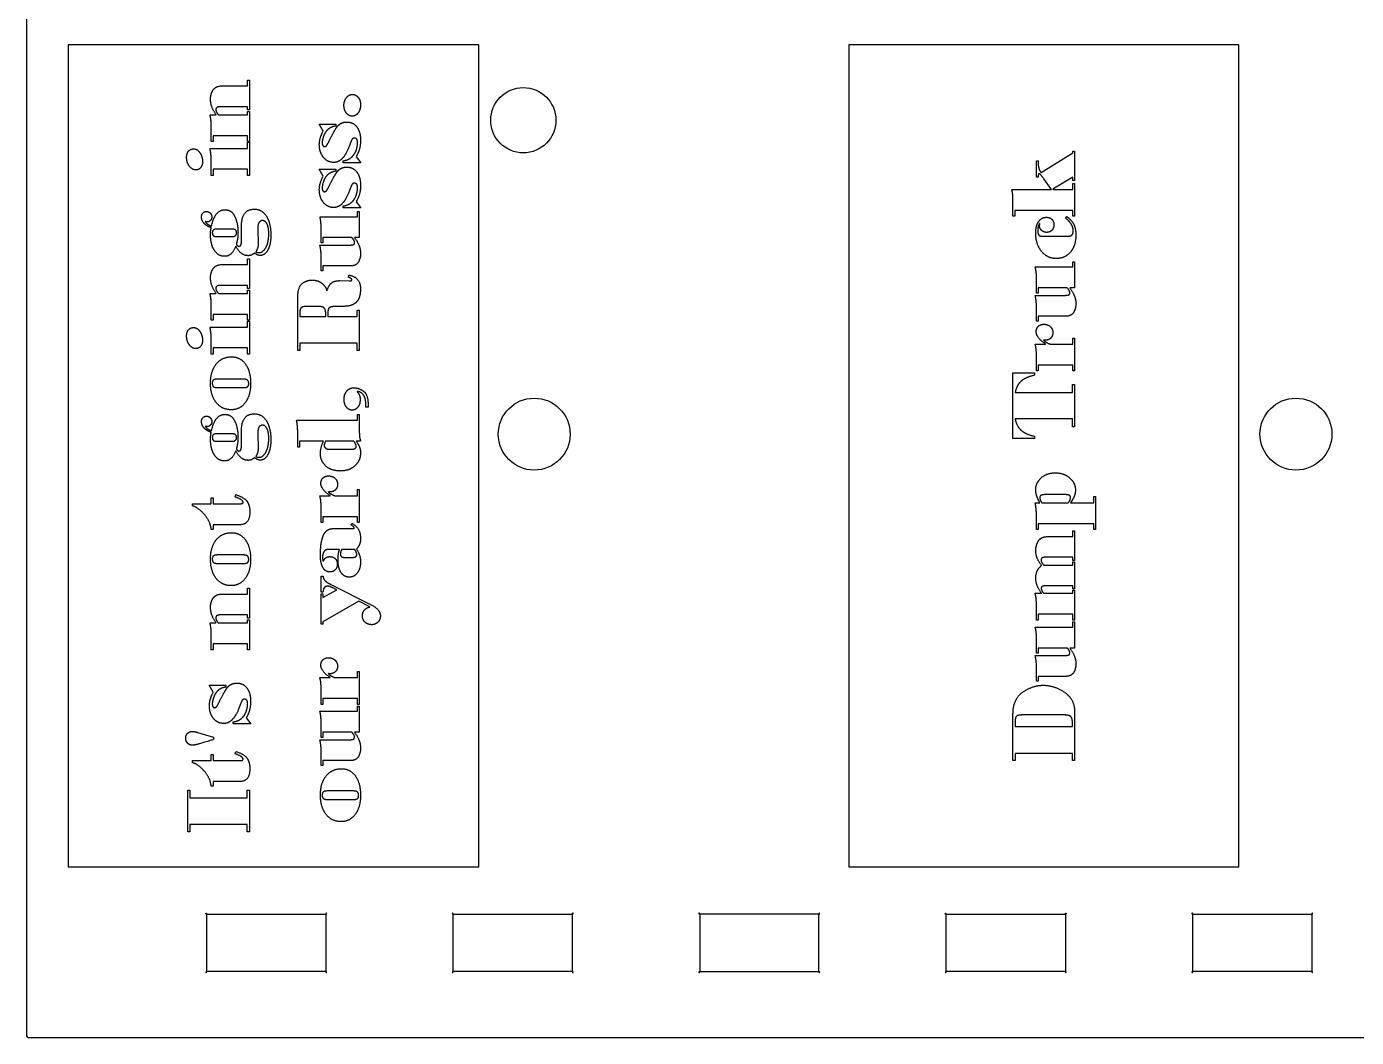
# Model space of a CAD drawing. Header units: millimetres. Extents: x 10 to 778, y 22 to 238.
# Drawn here: x 375 to 439.7, y 21.7 to 70.9 of the extents above; entities that cross this region are included whole.
import ezdxf

# ---------------------------------------------------------------- set-up
doc = ezdxf.new("R2010")
doc.units = ezdxf.units.MM
doc.layers.get('0').update_dxf_attribs({"linetype": 'CONTINUOUS'})

msp = doc.modelspace()

# ---------------------------------------------------------------- linework, layer by layer
for p, q in [((384.527, 68.01), (385.733, 68.01)), ((385.733, 68.01), (385.733, 68.29)), ((385.733, 68.29), (385.824, 68.29)), ((385.824, 68.29), (385.824, 66.836)), ((385.733, 66.992), (384.422, 66.992)), ((385.733, 66.836), (385.733, 66.992)), ((385.824, 66.836), (385.733, 66.836)), ((385.733, 66.603), (385.733, 66.76)), ((385.733, 66.76), (385.824, 66.76)), ((385.824, 66.76), (385.824, 65.301)), ((383.905, 66.603), (384.207, 66.603)), ((383.965, 65.301), (383.965, 66.153)), ((384.317, 66.603), (385.733, 66.603)), ((389.417, 65.804), (389.214, 66.149)), ((389.214, 66.149), (390.03, 66.149)), ((390.03, 66.149), (390.03, 66.053)), ((385.733, 65.585), (384.055, 65.585)), ((384.055, 65.585), (384.055, 65.301)), ((385.733, 65.301), (385.733, 65.585)), ((383.905, 64.963), (385.733, 64.963)), ((384.055, 65.301), (383.965, 65.301)), ((385.824, 65.301), (385.733, 65.301)), ((385.733, 64.963), (385.733, 65.261)), ((385.733, 65.261), (385.824, 65.261)), ((385.824, 65.261), (385.824, 63.643)), ((424.365, 63.79), (425.908, 64.743)), ((425.908, 64.743), (425.908, 64.823)), ((425.908, 64.823), (426, 64.823)), ((426, 64.823), (426, 63.4)), ((383.965, 63.643), (383.965, 64.399)), ((390.393, 64.27), (390.393, 64.366)), ((391.249, 64.27), (390.393, 64.27)), ((391.019, 64.563), (391.249, 64.27)), ((424.141, 63.564), (424.141, 64.362)), ((424.141, 64.362), (424.23, 64.362)), ((424.23, 64.362), (424.23, 64.183)), ((384.055, 63.643), (383.965, 63.643)), ((385.733, 63.947), (384.055, 63.947)), ((384.055, 63.947), (384.055, 63.643)), ((385.733, 63.643), (385.733, 63.947)), ((385.824, 63.643), (385.733, 63.643)), ((389.417, 63.61), (389.214, 63.954)), ((389.214, 63.954), (390.03, 63.954)), ((390.03, 63.954), (390.03, 63.858)), ((424.23, 63.564), (424.141, 63.564)), ((424.23, 63.62), (424.23, 63.564)), ((424.868, 62.96), (424.494, 63.488)), ((425.908, 63.573), (424.937, 62.982)), ((425.908, 63.4), (425.908, 63.573)), ((422.944, 62.96), (424.868, 62.96)), ((424.937, 62.982), (424.946, 62.96)), ((424.946, 62.96), (425.908, 62.96)), ((426, 63.4), (425.908, 63.4)), ((425.908, 62.96), (425.908, 63.262)), ((425.908, 63.262), (426, 63.262)), ((426, 63.262), (426, 61.662)), ((390.393, 62.075), (390.393, 62.171)), ((391.019, 62.368), (391.249, 62.075)), ((423, 61.662), (423, 62.447)), ((389.256, 61.643), (391.084, 61.643)), ((391.249, 62.075), (390.393, 62.075)), ((391.084, 61.643), (391.084, 61.896)), ((391.084, 61.896), (391.176, 61.896)), ((391.176, 61.896), (391.176, 60.623)), ((423.092, 61.662), (423, 61.662)), ((425.908, 61.942), (423.092, 61.942)), ((423.092, 61.942), (423.092, 61.662)), ((425.568, 61.564), (425.62, 61.644)), ((425.908, 61.662), (425.908, 61.942)), ((426, 61.662), (425.908, 61.662)), ((383.69, 61.404), (383.681, 61.395)), ((384.977, 61.037), (384.229, 61.037)), ((385.44, 60.95), (385.44, 61.169)), ((385.444, 60.683), (385.44, 60.95)), ((386.232, 60.968), (386.256, 60.386)), ((389.317, 60.366), (389.317, 61.144)), ((424.309, 61.306), (424.3, 61.315)), ((384.229, 60.67), (384.977, 60.67)), ((385.444, 60.513), (385.444, 60.683)), ((389.256, 60.261), (390.686, 60.261)), ((389.406, 60.366), (389.317, 60.366)), ((390.813, 60.623), (389.406, 60.623)), ((389.406, 60.623), (389.406, 60.366)), ((391.176, 60.623), (390.938, 60.623)), ((424.474, 60.687), (425.568, 60.687)), ((385.733, 59.314), (385.733, 59.594)), ((385.733, 59.594), (385.824, 59.594)), ((385.824, 59.594), (385.824, 58.14)), ((389.317, 59.006), (389.317, 59.755)), ((384.527, 59.314), (385.733, 59.314)), ((389.406, 59.006), (389.317, 59.006)), ((390.717, 59.243), (389.406, 59.243)), ((389.406, 59.243), (389.406, 59.006)), ((424.081, 59.197), (425.908, 59.197)), ((425.908, 59.197), (425.908, 59.45)), ((425.908, 59.45), (426, 59.45)), ((426, 59.45), (426, 58.177)), ((385.733, 58.296), (384.422, 58.296)), ((385.733, 58.14), (385.733, 58.296)), ((390.232, 58.529), (390.69, 58.516)), ((390.643, 58.69), (390.672, 58.8)), ((424.141, 57.919), (424.141, 58.698)), ((383.905, 57.907), (384.207, 57.907)), ((384.317, 57.907), (385.733, 57.907)), ((385.824, 58.14), (385.733, 58.14)), ((385.733, 57.907), (385.733, 58.064)), ((385.733, 58.064), (385.824, 58.064)), ((385.824, 58.064), (385.824, 56.605)), ((424.081, 57.814), (425.51, 57.814)), ((424.23, 57.919), (424.141, 57.919)), ((425.638, 58.177), (424.23, 58.177)), ((424.23, 58.177), (424.23, 57.919)), ((426, 58.177), (425.763, 58.177)), ((383.965, 56.605), (383.965, 57.457)), ((388.176, 55.129), (388.176, 57.619)), ((389.225, 57.27), (388.592, 57.27)), ((391.07, 56.789), (391.07, 57.091)), ((391.07, 57.091), (391.176, 57.091)), ((391.176, 57.091), (391.176, 55.129)), ((424.141, 56.559), (424.141, 57.309)), ((384.055, 56.605), (383.965, 56.605)), ((385.733, 56.889), (384.055, 56.889)), ((384.055, 56.889), (384.055, 56.605)), ((385.733, 56.605), (385.733, 56.889)), ((385.824, 56.605), (385.733, 56.605)), ((385.733, 56.267), (385.733, 56.565)), ((385.733, 56.565), (385.824, 56.565)), ((385.824, 56.565), (385.824, 54.947)), ((388.281, 56.938), (388.281, 56.789)), ((388.281, 56.789), (389.545, 56.789)), ((389.545, 56.789), (389.545, 56.867)), ((389.65, 56.789), (391.07, 56.789)), ((424.23, 56.559), (424.141, 56.559)), ((425.541, 56.796), (424.23, 56.796)), ((424.23, 56.796), (424.23, 56.559)), ((383.905, 56.267), (385.733, 56.267)), ((383.965, 54.947), (383.965, 55.704)), ((425.908, 55.441), (425.908, 55.738)), ((425.908, 55.738), (426, 55.738)), ((426, 55.738), (426, 54.139)), ((385.733, 55.252), (384.055, 55.252)), ((384.055, 55.252), (384.055, 54.947)), ((385.733, 54.947), (385.733, 55.252)), ((388.281, 55.129), (388.176, 55.129)), ((391.07, 55.482), (388.281, 55.482)), ((388.281, 55.482), (388.281, 55.129)), ((391.07, 55.129), (391.07, 55.482)), ((391.176, 55.129), (391.07, 55.129)), ((424.081, 55.441), (424.588, 55.441)), ((424.501, 55.642), (424.492, 55.633)), ((424.588, 55.441), (424.588, 55.45)), ((424.837, 55.441), (425.908, 55.441)), ((384.055, 54.947), (383.965, 54.947)), ((385.824, 54.947), (385.733, 54.947)), ((424.141, 54.139), (424.141, 54.886)), ((425.908, 54.423), (424.23, 54.423)), ((424.23, 54.423), (424.23, 54.139)), ((425.908, 54.139), (425.908, 54.423)), ((385.509, 53.739), (384.299, 53.739)), ((423, 50.841), (423, 54.047)), ((423, 54.047), (424.045, 54.047)), ((424.045, 54.047), (424.045, 53.924)), ((424.23, 54.139), (424.141, 54.139)), ((426, 54.139), (425.908, 54.139)), ((384.317, 53.321), (385.509, 53.321)), ((391.079, 53.14), (391.07, 53.131)), ((425.895, 53.085), (425.895, 53.474)), ((425.895, 53.474), (426, 53.474)), ((426, 53.474), (426, 51.409)), ((423.105, 53.085), (425.895, 53.085)), ((391.084, 51.739), (391.084, 52.023)), ((391.084, 52.023), (391.176, 52.023)), ((391.176, 52.023), (391.176, 51.176)), ((391.607, 52.375), (391.5, 52.375)), ((391.607, 52.435), (391.607, 52.375)), ((425.895, 51.799), (423.105, 51.799)), ((425.895, 51.409), (425.895, 51.799)), ((383.69, 51.444), (383.681, 51.435)), ((385.44, 50.99), (385.44, 51.209)), ((388.12, 51.739), (391.084, 51.739)), ((388.176, 50.419), (388.176, 51.162)), ((426, 51.409), (425.895, 51.409)), ((384.977, 51.077), (384.229, 51.077)), ((384.229, 50.71), (384.977, 50.71)), ((385.444, 50.724), (385.44, 50.99)), ((385.444, 50.554), (385.444, 50.724)), ((386.232, 51.008), (386.256, 50.426)), ((389.431, 50.721), (388.267, 50.721)), ((388.267, 50.721), (388.267, 50.419)), ((390.896, 50.721), (389.531, 50.721)), ((391.232, 50.721), (391.019, 50.721)), ((424.045, 50.841), (423, 50.841)), ((424.045, 50.96), (424.045, 50.841)), ((388.267, 50.419), (388.176, 50.419)), ((389.71, 50.323), (390.822, 50.323)), ((383.965, 47.668), (383.965, 47.965)), ((383.965, 47.965), (384.055, 47.965)), ((384.055, 47.965), (384.055, 47.668)), ((385.138, 47.997), (385.164, 48.115)), ((389.256, 48.059), (389.764, 48.059)), ((389.677, 48.261), (389.668, 48.252)), ((389.764, 48.059), (389.764, 48.068)), ((390.012, 48.059), (391.084, 48.059)), ((391.084, 48.059), (391.084, 48.357)), ((391.084, 48.357), (391.176, 48.357)), ((391.176, 48.357), (391.176, 46.757)), ((425.546, 48.114), (424.539, 48.114)), ((426.931, 47.716), (426.931, 48.018)), ((426.931, 48.018), (427.022, 48.018)), ((427.022, 48.018), (427.022, 46.414)), ((383.053, 47.567), (383.053, 47.668)), ((383.053, 47.668), (383.965, 47.668)), ((384.055, 47.668), (385.274, 47.668)), ((389.317, 46.757), (389.317, 47.504)), ((424.081, 47.716), (424.304, 47.716)), ((424.409, 47.716), (425.689, 47.716)), ((425.834, 47.765), (425.803, 47.716)), ((425.803, 47.716), (426.931, 47.716)), ((385.357, 46.65), (384.055, 46.65)), ((384.055, 46.65), (384.055, 46.426)), ((389.406, 46.757), (389.317, 46.757)), ((391.084, 47.041), (389.406, 47.041)), ((389.406, 47.041), (389.406, 46.757)), ((390.777, 46.634), (390.818, 46.715)), ((391.084, 46.757), (391.084, 47.041)), ((391.176, 46.757), (391.084, 46.757)), ((424.141, 46.414), (424.141, 47.152)), ((426.931, 46.698), (424.23, 46.698)), ((424.23, 46.698), (424.23, 46.414)), ((426.931, 46.414), (426.931, 46.698)), ((384.055, 46.426), (383.965, 46.426)), ((389.974, 46.464), (390.818, 46.464)), ((424.23, 46.414), (424.141, 46.414)), ((424.723, 46.076), (425.908, 46.076)), ((425.908, 46.076), (425.908, 46.356)), ((425.908, 46.356), (426, 46.356)), ((426, 46.356), (426, 44.913)), ((427.022, 46.414), (426.931, 46.414)), ((390.214, 45.451), (389.768, 45.451)), ((390.956, 45.451), (390.314, 45.451)), ((385.509, 45.18), (384.299, 45.18)), ((384.317, 44.762), (385.509, 44.762)), ((390.451, 45.062), (390.865, 45.062)), ((424.506, 44.687), (425.908, 44.687)), ((425.908, 45.067), (424.606, 45.067)), ((425.908, 44.913), (425.908, 45.067)), ((426, 44.913), (425.908, 44.913)), ((425.908, 44.687), (425.908, 44.843)), ((425.908, 44.843), (426, 44.843)), ((426, 44.843), (426, 43.528)), ((389.317, 43.372), (389.317, 44.142)), ((389.317, 44.142), (389.406, 44.142)), ((385.733, 43.279), (385.733, 43.558)), ((385.733, 43.558), (385.824, 43.558)), ((385.824, 43.558), (385.824, 42.104)), ((389.406, 43.102), (390.075, 43.482)), ((389.786, 43.744), (391.789, 42.73)), ((425.908, 43.676), (424.584, 43.676)), ((425.908, 43.528), (425.908, 43.676)), ((426, 43.528), (425.908, 43.528)), ((425.908, 43.313), (425.908, 43.47)), ((425.908, 43.47), (426, 43.47)), ((426, 43.47), (426, 42.011)), ((384.527, 43.279), (385.733, 43.279)), ((389.406, 43.372), (389.317, 43.372)), ((389.317, 41.804), (389.317, 43.294)), ((389.317, 43.294), (389.406, 43.294)), ((389.406, 43.294), (389.406, 43.102)), ((391.158, 42.927), (389.406, 41.925)), ((391.692, 42.652), (391.158, 42.927)), ((424.081, 43.313), (424.396, 43.313)), ((424.506, 43.313), (425.908, 43.313)), ((385.733, 42.261), (384.422, 42.261)), ((385.733, 42.104), (385.733, 42.261)), ((385.824, 42.104), (385.733, 42.104)), ((391.692, 42.643), (391.692, 42.652)), ((424.141, 42.011), (424.141, 42.718)), ((425.908, 42.295), (424.23, 42.295)), ((424.23, 42.295), (424.23, 42.011)), ((425.908, 42.011), (425.908, 42.295)), ((383.905, 41.871), (384.207, 41.871)), ((384.317, 41.871), (385.733, 41.871)), ((385.733, 41.871), (385.733, 42.028)), ((385.733, 42.028), (385.824, 42.028)), ((385.824, 42.028), (385.824, 40.569)), ((389.406, 41.804), (389.317, 41.804)), ((389.406, 41.925), (389.406, 41.804)), ((424.081, 41.671), (425.908, 41.671)), ((424.23, 42.011), (424.141, 42.011)), ((426, 42.011), (425.908, 42.011)), ((425.908, 41.671), (425.908, 41.924)), ((425.908, 41.924), (426, 41.924)), ((426, 41.924), (426, 40.651)), ((383.965, 40.569), (383.965, 41.422)), ((385.733, 40.853), (384.055, 40.853)), ((384.055, 40.853), (384.055, 40.569)), ((385.733, 40.569), (385.733, 40.853)), ((424.141, 40.394), (424.141, 41.172)), ((384.055, 40.569), (383.965, 40.569)), ((385.824, 40.569), (385.733, 40.569)), ((424.081, 40.289), (425.51, 40.289)), ((424.23, 40.394), (424.141, 40.394)), ((425.638, 40.651), (424.23, 40.651)), ((424.23, 40.651), (424.23, 40.394)), ((426, 40.651), (425.763, 40.651)), ((391.084, 39.211), (391.084, 39.509)), ((391.084, 39.509), (391.176, 39.509)), ((391.176, 39.509), (391.176, 37.909)), ((424.141, 39.034), (424.141, 39.783)), ((389.256, 39.211), (389.764, 39.211)), ((389.677, 39.413), (389.668, 39.404)), ((389.764, 39.211), (389.764, 39.22)), ((390.012, 39.211), (391.084, 39.211)), ((424.23, 39.034), (424.141, 39.034)), ((425.541, 39.271), (424.23, 39.271)), ((424.23, 39.271), (424.23, 39.034)), ((384.066, 38.498), (383.862, 38.842)), ((383.862, 38.842), (384.679, 38.842)), ((384.679, 38.842), (384.679, 38.746)), ((389.317, 37.909), (389.317, 38.657)), ((389.256, 37.569), (391.084, 37.569)), ((389.406, 37.909), (389.317, 37.909)), ((391.084, 38.194), (389.406, 38.194)), ((389.406, 38.194), (389.406, 37.909)), ((391.084, 37.909), (391.084, 38.194)), ((391.176, 37.909), (391.084, 37.909)), ((391.084, 37.569), (391.084, 37.822)), ((391.084, 37.822), (391.176, 37.822)), ((391.176, 37.822), (391.176, 36.549)), ((385.041, 36.963), (385.041, 37.059)), ((385.898, 36.963), (385.041, 36.963)), ((385.668, 37.256), (385.898, 36.963)), ((389.317, 36.292), (389.317, 37.07)), ((423, 35.177), (423, 37.447)), ((423.105, 37.058), (423.105, 36.83)), ((425.468, 37.394), (423.53, 37.394)), ((425.895, 36.83), (425.895, 37.013)), ((426, 37.548), (426, 35.177)), ((383.296, 36.543), (384.079, 36.314)), ((384.079, 36.314), (384.079, 36.196)), ((389.406, 36.292), (389.317, 36.292)), ((390.813, 36.549), (389.406, 36.549)), ((389.406, 36.549), (389.406, 36.292)), ((391.176, 36.549), (390.938, 36.549)), ((423.105, 36.83), (425.895, 36.83)), ((385.138, 35.498), (385.164, 35.616)), ((389.256, 36.187), (390.686, 36.187)), ((389.317, 34.932), (389.317, 35.681)), ((383.053, 35.068), (383.053, 35.169)), ((383.053, 35.169), (383.965, 35.169)), ((383.965, 35.169), (383.965, 35.466)), ((383.965, 35.466), (384.055, 35.466)), ((384.055, 35.466), (384.055, 35.169)), ((384.055, 35.169), (385.274, 35.169)), ((390.717, 35.169), (389.406, 35.169)), ((389.406, 35.169), (389.406, 34.932)), ((423.105, 35.177), (423, 35.177)), ((425.895, 35.523), (423.105, 35.523)), ((423.105, 35.523), (423.105, 35.177)), ((425.895, 35.177), (425.895, 35.523)), ((426, 35.177), (425.895, 35.177)), ((389.406, 34.932), (389.317, 34.932)), ((382.824, 31.71), (382.824, 33.726)), ((382.824, 33.726), (382.93, 33.726)), ((382.93, 33.726), (382.93, 33.364)), ((384.055, 33.927), (383.965, 33.927)), ((385.357, 34.151), (384.055, 34.151)), ((384.055, 34.151), (384.055, 33.927)), ((385.719, 33.364), (385.719, 33.726)), ((385.719, 33.726), (385.824, 33.726)), ((385.824, 33.726), (385.824, 31.71)), ((390.86, 33.695), (389.65, 33.695)), ((382.93, 33.364), (385.719, 33.364)), ((389.668, 33.276), (390.86, 33.276)), ((385.719, 32.057), (382.93, 32.057)), ((382.93, 32.057), (382.93, 31.71)), ((385.719, 31.71), (385.719, 32.057)), ((382.93, 31.71), (382.824, 31.71)), ((385.824, 31.71), (385.719, 31.71))]:
    msp.add_line(p, q)
msp.add_lwpolyline([(374.978, 231.8), (374.978, 27.8), (374.978, 21.801), (374.978, 21.784), (375.01, 21.73), (375.059, 21.7), (375.077, 21.7), (378.079, 21.7), (491.215, 21.7), (494.217, 21.7), (494.231, 21.7), (494.288, 21.73), (494.316, 21.784), (494.316, 21.801), (494.316, 27.8), (494.316, 231.8)])
for points in [[(397, 30), (397, 70), (377, 70), (377, 30)], [(434, 30), (434, 70), (415, 70), (415, 30)], [(386.648, 24.9), (383.748, 24.9), (383.748, 27.7), (383.734, 27.7), (383.702, 27.715), (383.709, 27.738), (383.73, 27.743), (383.748, 27.711), (383.748, 27.7), (389.548, 27.7), (389.548, 24.9), (389.548, 24.89), (389.562, 24.858), (389.583, 24.863), (389.587, 24.886), (389.555, 24.9), (389.548, 24.9)], [(389.562, 27.743), (389.548, 27.711), (389.548, 27.7), (389.555, 27.7), (389.587, 27.715), (389.583, 27.738)], [(401.546, 24.9), (398.646, 24.9), (395.746, 24.9), (395.746, 27.7), (395.746, 27.711), (395.732, 27.743), (395.711, 27.738), (395.704, 27.715), (395.736, 27.7), (395.746, 27.7), (401.546, 27.7)], [(401.588, 27.715), (401.585, 27.738), (401.56, 27.743), (401.546, 27.711), (401.546, 27.7), (401.556, 27.7)], [(407.748, 27.711), (407.734, 27.743), (407.709, 27.738), (407.705, 27.715), (407.737, 27.7), (407.748, 27.7), (407.748, 24.9), (410.647, 24.9), (413.547, 24.9), (413.547, 27.7), (413.558, 27.7), (413.59, 27.715), (413.586, 27.738), (413.561, 27.743), (413.547, 27.711), (413.547, 27.7), (407.748, 27.7)], [(425.549, 24.89), (425.563, 24.858), (425.584, 24.863), (425.588, 24.886), (425.556, 24.9), (425.549, 24.9), (422.645, 24.9), (419.749, 24.9), (419.749, 27.7), (419.735, 27.7), (419.703, 27.715), (419.71, 27.738), (419.731, 27.743), (419.749, 27.711), (419.749, 27.7), (425.549, 27.7), (425.549, 27.711), (425.563, 27.743), (425.584, 27.738), (425.588, 27.715), (425.556, 27.7), (425.549, 27.7), (425.549, 24.9)], [(434.647, 24.9), (431.747, 24.9), (431.736, 24.9), (431.705, 24.886), (431.708, 24.863), (431.733, 24.858), (431.747, 24.89), (431.747, 24.9), (431.747, 27.7), (431.747, 27.711), (431.733, 27.743), (431.708, 27.738), (431.705, 27.715), (431.736, 27.7), (431.747, 27.7), (437.547, 27.7), (437.557, 27.7), (437.589, 27.715), (437.586, 27.738), (437.561, 27.743), (437.547, 27.711), (437.547, 27.7), (437.547, 24.9)], [(383.748, 24.9), (383.734, 24.9), (383.702, 24.886), (383.709, 24.863), (383.73, 24.858), (383.748, 24.89)], [(395.746, 24.9), (395.736, 24.9), (395.704, 24.886), (395.711, 24.863), (395.732, 24.858), (395.746, 24.89)], [(401.56, 24.858), (401.585, 24.863), (401.588, 24.886), (401.556, 24.9), (401.546, 24.9), (401.546, 24.89)], [(407.737, 24.9), (407.705, 24.886), (407.709, 24.863), (407.734, 24.858), (407.748, 24.89), (407.748, 24.9)], [(413.561, 24.858), (413.586, 24.863), (413.59, 24.886), (413.558, 24.9), (413.547, 24.9), (413.547, 24.89)], [(419.749, 24.89), (419.749, 24.9), (419.735, 24.9), (419.703, 24.886), (419.71, 24.863), (419.731, 24.858)], [(437.586, 24.863), (437.589, 24.886), (437.557, 24.9), (437.547, 24.9), (437.547, 24.89), (437.561, 24.858)]]:
    msp.add_lwpolyline(points, close=True)
for centre, radius in [((399.161, 66.336), 1.587), ((399.691, 51.06), 1.75), ((436.775, 51.06), 1.75)]:
    msp.add_circle(centre, radius)
for points in [[(384.064, 67.817), (384.196, 68.01), (384.527, 68.01)], [(383.932, 67.359), (383.932, 67.623), (384.064, 67.817)], [(384.207, 66.603), (383.932, 66.979), (383.932, 67.359)], [(390.428, 67.066), (390.428, 67.279), (390.549, 67.435)], [(390.549, 67.435), (390.67, 67.592), (390.831, 67.592)], [(390.831, 67.592), (391.01, 67.592), (391.123, 67.449)], [(391.123, 67.449), (391.236, 67.305), (391.236, 67.079)], [(384.422, 66.992), (384.189, 66.992), (384.189, 66.856)], [(384.189, 66.856), (384.189, 66.746), (384.317, 66.603)], [(390.544, 66.689), (390.428, 66.845), (390.428, 67.066)], [(390.822, 66.534), (390.659, 66.534), (390.544, 66.689)], [(391.116, 66.69), (390.997, 66.534), (390.822, 66.534)], [(391.236, 67.079), (391.236, 66.847), (391.116, 66.69)], [(383.965, 66.153), (383.965, 66.364), (383.905, 66.603)], [(390.03, 66.053), (389.686, 66.003), (389.528, 65.744)], [(389.973, 65.831), (390.064, 65.988), (390.139, 66.073)], [(390.139, 66.073), (390.214, 66.158), (390.328, 66.204)], [(390.328, 66.204), (390.442, 66.249), (390.572, 66.249)], [(390.572, 66.249), (390.874, 66.249), (391.055, 66.01)], [(389.229, 65.149), (389.229, 65.462), (389.417, 65.804)], [(389.528, 65.744), (389.37, 65.484), (389.37, 65.223)], [(389.668, 65.252), (389.883, 65.674), (389.973, 65.831)], [(390.837, 65.425), (390.798, 65.384), (390.764, 65.279)], [(390.938, 65.466), (390.876, 65.466), (390.837, 65.425)], [(391.088, 65.265), (391.088, 65.466), (390.938, 65.466)], [(391.055, 66.01), (391.236, 65.771), (391.236, 65.366)], [(382.768, 64.538), (382.768, 64.726), (382.861, 64.833)], [(382.861, 64.833), (382.954, 64.941), (383.117, 64.941)], [(383.117, 64.941), (383.283, 64.941), (383.413, 64.756)], [(383.413, 64.756), (383.543, 64.572), (383.543, 64.326)], [(383.965, 64.399), (383.965, 64.686), (383.905, 64.963)], [(389.43, 64.528), (389.229, 64.773), (389.229, 65.149)], [(389.37, 65.223), (389.37, 65.147), (389.403, 65.1)], [(389.403, 65.1), (389.435, 65.053), (389.484, 65.053)], [(389.484, 65.053), (389.54, 65.053), (389.579, 65.102)], [(389.579, 65.102), (389.619, 65.151), (389.668, 65.252)], [(390.764, 65.279), (390.574, 64.726), (390.374, 64.504)], [(390.899, 64.647), (391.088, 64.898), (391.088, 65.265)], [(391.236, 65.366), (391.236, 64.9), (391.019, 64.563)], [(382.902, 64.101), (382.768, 64.283), (382.768, 64.538)], [(383.218, 63.918), (383.035, 63.918), (382.902, 64.101)], [(383.543, 64.326), (383.543, 64.142), (383.453, 64.03)], [(389.938, 64.283), (389.63, 64.283), (389.43, 64.528)], [(390.374, 64.504), (390.173, 64.283), (389.938, 64.283)], [(390.393, 64.366), (390.71, 64.395), (390.899, 64.647)], [(424.23, 64.183), (424.23, 63.978), (424.365, 63.79)], [(383.453, 64.03), (383.364, 63.918), (383.218, 63.918)], [(389.229, 62.954), (389.229, 63.267), (389.417, 63.61)], [(389.528, 63.549), (389.37, 63.29), (389.37, 63.028)], [(390.03, 63.858), (389.686, 63.809), (389.528, 63.549)], [(389.668, 63.057), (389.883, 63.48), (389.973, 63.636)], [(389.973, 63.636), (390.064, 63.793), (390.139, 63.878)], [(390.139, 63.878), (390.214, 63.963), (390.328, 64.009)], [(390.328, 64.009), (390.442, 64.055), (390.572, 64.055)], [(390.572, 64.055), (390.874, 64.055), (391.055, 63.815)], [(391.055, 63.815), (391.236, 63.576), (391.236, 63.171)], [(424.282, 63.734), (424.23, 63.734), (424.23, 63.62)], [(424.329, 63.711), (424.306, 63.734), (424.282, 63.734)], [(424.494, 63.488), (424.351, 63.689), (424.329, 63.711)], [(389.43, 62.333), (389.229, 62.578), (389.229, 62.954)], [(389.37, 63.028), (389.37, 62.952), (389.403, 62.905)], [(389.403, 62.905), (389.435, 62.858), (389.484, 62.858)], [(389.484, 62.858), (389.54, 62.858), (389.579, 62.907)], [(389.579, 62.907), (389.619, 62.956), (389.668, 63.057)], [(390.764, 63.084), (390.574, 62.531), (390.374, 62.31)], [(390.837, 63.23), (390.798, 63.189), (390.764, 63.084)], [(390.938, 63.272), (390.876, 63.272), (390.837, 63.23)], [(390.899, 62.452), (391.088, 62.704), (391.088, 63.07)], [(391.088, 63.07), (391.088, 63.272), (390.938, 63.272)], [(391.236, 63.171), (391.236, 62.706), (391.019, 62.368)], [(423, 62.447), (423, 62.707), (422.944, 62.96)], [(389.938, 62.088), (389.63, 62.088), (389.43, 62.333)], [(390.374, 62.31), (390.173, 62.088), (389.938, 62.088)], [(390.393, 62.171), (390.71, 62.2), (390.899, 62.452)], [(383.493, 61.628), (383.493, 61.744), (383.562, 61.819)], [(383.621, 61.319), (383.493, 61.464), (383.493, 61.628)], [(383.562, 61.819), (383.63, 61.894), (383.739, 61.894)], [(383.739, 61.894), (383.847, 61.894), (383.919, 61.819)], [(383.919, 61.819), (383.992, 61.744), (383.992, 61.632)], [(383.992, 61.632), (383.992, 61.522), (383.928, 61.455)], [(383.979, 61.191), (384.155, 61.981), (384.639, 61.981)], [(384.639, 61.981), (384.965, 61.981), (385.117, 61.643)], [(385.117, 61.643), (385.27, 61.305), (385.27, 60.88)], [(385.44, 61.169), (385.44, 62.008), (386.068, 62.008)], [(386.068, 62.008), (386.437, 62.008), (386.653, 61.667)], [(386.653, 61.667), (386.869, 61.326), (386.869, 60.739)], [(389.317, 61.144), (389.317, 61.395), (389.256, 61.643)], [(424.248, 61.408), (424.389, 61.613), (424.635, 61.613)], [(424.635, 61.613), (424.792, 61.613), (424.892, 61.512)], [(424.892, 61.512), (424.991, 61.412), (424.991, 61.251)], [(425.836, 61.276), (425.74, 61.438), (425.568, 61.564)], [(425.62, 61.644), (425.852, 61.481), (425.956, 61.272)], [(383.965, 61.111), (383.748, 61.173), (383.621, 61.319)], [(383.681, 61.395), (383.775, 61.249), (383.979, 61.191)], [(383.762, 61.388), (383.713, 61.388), (383.69, 61.404)], [(383.928, 61.455), (383.865, 61.388), (383.762, 61.388)], [(383.932, 60.78), (383.932, 60.954), (383.965, 61.111)], [(384.229, 61.037), (384.019, 61.037), (384.019, 60.867)], [(384.019, 60.867), (384.019, 60.67), (384.229, 60.67)], [(385.2, 60.858), (385.2, 61.037), (384.977, 61.037)], [(384.977, 60.67), (385.2, 60.67), (385.2, 60.858)], [(385.27, 60.88), (385.27, 60.569), (385.191, 60.308)], [(386.298, 61.371), (386.232, 61.29), (386.232, 60.968)], [(386.462, 61.453), (386.364, 61.453), (386.298, 61.371)], [(386.687, 61.283), (386.605, 61.453), (386.462, 61.453)], [(386.768, 60.806), (386.768, 61.113), (386.687, 61.283)], [(424.107, 60.839), (424.107, 61.204), (424.248, 61.408)], [(424.3, 61.315), (424.204, 61.199), (424.204, 60.935)], [(424.204, 60.935), (424.204, 60.792), (424.262, 60.739)], [(424.295, 61.192), (424.295, 61.257), (424.309, 61.306)], [(424.398, 60.971), (424.295, 61.063), (424.295, 61.192)], [(424.649, 60.879), (424.501, 60.879), (424.398, 60.971)], [(424.895, 60.984), (424.799, 60.879), (424.649, 60.879)], [(424.991, 61.251), (424.991, 61.089), (424.895, 60.984)], [(425.931, 60.957), (425.931, 61.114), (425.836, 61.276)], [(425.855, 60.74), (425.931, 60.794), (425.931, 60.957)], [(425.956, 61.272), (426.06, 61.063), (426.06, 60.761)], [(384.123, 60.002), (383.932, 60.292), (383.932, 60.78)], [(385.191, 60.308), (385.247, 60.198), (385.321, 60.198)], [(385.321, 60.198), (385.444, 60.198), (385.444, 60.513)], [(386.256, 60.386), (386.256, 60.084), (386.131, 59.932)], [(386.63, 60.148), (386.768, 60.404), (386.768, 60.806)], [(386.869, 60.739), (386.869, 60.299), (386.724, 60.026)], [(389.317, 59.755), (389.317, 59.981), (389.256, 60.261)], [(390.686, 60.261), (390.84, 60.261), (390.892, 60.287)], [(390.943, 60.379), (390.943, 60.5), (390.813, 60.623)], [(390.892, 60.287), (390.943, 60.314), (390.943, 60.379)], [(390.938, 60.623), (391.236, 60.249), (391.236, 59.853)], [(424.39, 59.954), (424.107, 60.302), (424.107, 60.839)], [(424.262, 60.739), (424.32, 60.687), (424.474, 60.687)], [(425.568, 60.687), (425.779, 60.687), (425.855, 60.74)], [(426.06, 60.761), (426.06, 60.235), (425.799, 59.921)], [(384.614, 59.713), (384.314, 59.713), (384.123, 60.002)], [(385.164, 60.207), (384.972, 59.713), (384.614, 59.713)], [(385.764, 59.744), (385.404, 59.744), (385.164, 60.207)], [(386.077, 59.869), (385.932, 59.744), (385.764, 59.744)], [(386.352, 59.753), (386.234, 59.753), (386.077, 59.869)], [(386.131, 59.932), (386.198, 59.892), (386.283, 59.892)], [(386.283, 59.892), (386.491, 59.892), (386.63, 60.148)], [(386.724, 60.026), (386.578, 59.753), (386.352, 59.753)], [(391.236, 59.853), (391.236, 59.607), (391.125, 59.425)], [(425.107, 59.606), (424.673, 59.606), (424.39, 59.954)], [(425.799, 59.921), (425.537, 59.606), (425.107, 59.606)], [(383.932, 58.663), (383.932, 58.927), (384.064, 59.121)], [(384.064, 59.121), (384.196, 59.314), (384.527, 59.314)], [(391.125, 59.425), (391.015, 59.243), (390.717, 59.243)], [(424.141, 58.698), (424.141, 58.949), (424.081, 59.197)], [(384.207, 57.907), (383.932, 58.283), (383.932, 58.663)], [(384.422, 58.296), (384.189, 58.296), (384.189, 58.16)], [(388.176, 57.619), (388.176, 58.209), (388.387, 58.383)], [(388.387, 58.383), (388.598, 58.556), (388.885, 58.556)], [(388.885, 58.556), (389.144, 58.556), (389.331, 58.422)], [(389.331, 58.422), (389.518, 58.287), (389.598, 58.039)], [(389.598, 58.039), (389.71, 58.35), (389.849, 58.44)], [(389.849, 58.44), (389.988, 58.529), (390.232, 58.529)], [(390.767, 58.638), (390.717, 58.674), (390.643, 58.69)], [(390.672, 58.8), (391.232, 58.699), (391.232, 58.135)], [(390.69, 58.516), (390.818, 58.516), (390.818, 58.572)], [(390.818, 58.572), (390.818, 58.601), (390.767, 58.638)], [(383.965, 57.457), (383.965, 57.668), (383.905, 57.907)], [(384.189, 58.16), (384.189, 58.05), (384.317, 57.907)], [(391.177, 57.726), (391.122, 57.56), (391.004, 57.456)], [(391.232, 58.135), (391.232, 57.891), (391.177, 57.726)], [(424.141, 57.309), (424.141, 57.535), (424.081, 57.814)], [(425.51, 57.814), (425.664, 57.814), (425.716, 57.841)], [(425.767, 57.933), (425.767, 58.054), (425.638, 58.177)], [(425.716, 57.841), (425.767, 57.868), (425.767, 57.933)], [(425.763, 58.177), (426.06, 57.803), (426.06, 57.407)], [(388.341, 57.205), (388.281, 57.14), (388.281, 56.938)], [(388.592, 57.27), (388.402, 57.27), (388.341, 57.205)], [(389.473, 57.186), (389.402, 57.27), (389.225, 57.27)], [(389.545, 56.867), (389.545, 57.102), (389.473, 57.186)], [(389.706, 57.2), (389.645, 57.135), (389.645, 56.954)], [(389.938, 57.265), (389.766, 57.265), (389.706, 57.2)], [(390.714, 57.309), (390.54, 57.265), (389.938, 57.265)], [(391.004, 57.456), (390.887, 57.352), (390.714, 57.309)], [(425.95, 56.979), (425.839, 56.796), (425.541, 56.796)], [(426.06, 57.407), (426.06, 57.161), (425.95, 56.979)], [(389.645, 56.954), (389.645, 56.845), (389.65, 56.789)], [(424.233, 56.308), (424.336, 56.407), (424.51, 56.407)], [(424.51, 56.407), (424.694, 56.407), (424.818, 56.29)], [(382.768, 55.842), (382.768, 56.03), (382.861, 56.138)], [(382.902, 55.405), (382.768, 55.587), (382.768, 55.842)], [(382.861, 56.138), (382.954, 56.245), (383.117, 56.245)], [(383.117, 56.245), (383.283, 56.245), (383.413, 56.06)], [(383.413, 56.06), (383.543, 55.876), (383.543, 55.63)], [(383.965, 55.704), (383.965, 55.99), (383.905, 56.267)], [(424.13, 56.04), (424.13, 56.208), (424.233, 56.308)], [(424.588, 55.45), (424.13, 55.738), (424.13, 56.04)], [(424.84, 55.734), (424.738, 55.629), (424.584, 55.629)], [(424.818, 56.29), (424.942, 56.172), (424.942, 56)], [(424.942, 56), (424.942, 55.839), (424.84, 55.734)], [(383.218, 55.223), (383.035, 55.223), (382.902, 55.405)], [(383.453, 55.334), (383.364, 55.223), (383.218, 55.223)], [(383.543, 55.63), (383.543, 55.446), (383.453, 55.334)], [(424.141, 54.886), (424.141, 55.221), (424.081, 55.441)], [(424.492, 55.633), (424.568, 55.553), (424.68, 55.497)], [(424.584, 55.629), (424.53, 55.629), (424.501, 55.642)], [(424.68, 55.497), (424.792, 55.441), (424.837, 55.441)], [(383.932, 53.531), (383.932, 54.124), (384.211, 54.472)], [(384.211, 54.472), (384.491, 54.82), (384.959, 54.82)], [(384.959, 54.82), (385.381, 54.82), (385.633, 54.47)], [(385.633, 54.47), (385.885, 54.12), (385.885, 53.527)], [(384.299, 53.739), (384.138, 53.739), (384.076, 53.695)], [(385.728, 53.689), (385.663, 53.739), (385.509, 53.739)], [(424.045, 53.924), (423.615, 53.83), (423.396, 53.635)], [(384.209, 52.596), (383.932, 52.947), (383.932, 53.531)], [(384.076, 53.695), (384.015, 53.65), (384.015, 53.531)], [(384.015, 53.531), (384.015, 53.415), (384.083, 53.368)], [(384.083, 53.368), (384.151, 53.321), (384.317, 53.321)], [(385.509, 53.321), (385.666, 53.321), (385.729, 53.365)], [(385.885, 53.527), (385.885, 52.947), (385.624, 52.596)], [(385.793, 53.513), (385.793, 53.639), (385.728, 53.689)], [(385.729, 53.365), (385.793, 53.408), (385.793, 53.513)], [(390.433, 52.76), (390.433, 53.001), (390.568, 53.158)], [(390.568, 53.158), (390.704, 53.314), (390.909, 53.314)], [(390.909, 53.314), (391.164, 53.314), (391.386, 53.147)], [(391.07, 53.131), (391.216, 52.983), (391.216, 52.742)], [(391.376, 52.971), (391.252, 53.122), (391.079, 53.14)], [(391.386, 53.147), (391.607, 52.979), (391.607, 52.435)], [(423.396, 53.635), (423.177, 53.441), (423.105, 53.085)], [(384.941, 52.245), (384.487, 52.245), (384.209, 52.596)], [(385.624, 52.596), (385.364, 52.245), (384.941, 52.245)], [(390.546, 52.376), (390.433, 52.527), (390.433, 52.76)], [(391.216, 52.742), (391.216, 52.516), (391.102, 52.37)], [(391.5, 52.375), (391.5, 52.82), (391.376, 52.971)], [(383.493, 51.668), (383.493, 51.784), (383.562, 51.859)], [(383.562, 51.859), (383.63, 51.934), (383.739, 51.934)], [(383.739, 51.934), (383.847, 51.934), (383.919, 51.859)], [(383.919, 51.859), (383.992, 51.784), (383.992, 51.672)], [(383.979, 51.232), (384.155, 52.021), (384.639, 52.021)], [(384.639, 52.021), (384.965, 52.021), (385.117, 51.683)], [(385.44, 51.209), (385.44, 52.048), (386.068, 52.048)], [(386.068, 52.048), (386.437, 52.048), (386.653, 51.707)], [(390.827, 52.225), (390.659, 52.225), (390.546, 52.376)], [(391.102, 52.37), (390.988, 52.225), (390.827, 52.225)], [(423.105, 51.799), (423.177, 51.443), (423.396, 51.248)], [(383.621, 51.359), (383.493, 51.504), (383.493, 51.668)], [(383.965, 51.151), (383.748, 51.214), (383.621, 51.359)], [(383.681, 51.435), (383.775, 51.29), (383.979, 51.232)], [(383.762, 51.428), (383.713, 51.428), (383.69, 51.444)], [(383.928, 51.496), (383.865, 51.428), (383.762, 51.428)], [(383.992, 51.672), (383.992, 51.563), (383.928, 51.496)], [(383.932, 50.82), (383.932, 50.994), (383.965, 51.151)], [(385.117, 51.683), (385.27, 51.346), (385.27, 50.921)], [(386.298, 51.412), (386.232, 51.33), (386.232, 51.008)], [(386.462, 51.493), (386.364, 51.493), (386.298, 51.412)], [(386.687, 51.323), (386.605, 51.493), (386.462, 51.493)], [(386.653, 51.707), (386.869, 51.366), (386.869, 50.78)], [(386.768, 50.847), (386.768, 51.153), (386.687, 51.323)], [(388.176, 51.162), (388.176, 51.475), (388.12, 51.739)], [(391.176, 51.176), (391.176, 50.921), (391.232, 50.721)], [(423.396, 51.248), (423.615, 51.054), (424.045, 50.96)], [(384.123, 50.043), (383.932, 50.332), (383.932, 50.82)], [(384.229, 51.077), (384.019, 51.077), (384.019, 50.907)], [(384.019, 50.907), (384.019, 50.71), (384.229, 50.71)], [(385.2, 50.898), (385.2, 51.077), (384.977, 51.077)], [(384.977, 50.71), (385.2, 50.71), (385.2, 50.898)], [(385.27, 50.921), (385.27, 50.61), (385.191, 50.348)], [(385.321, 50.238), (385.444, 50.238), (385.444, 50.554)], [(386.63, 50.188), (386.768, 50.444), (386.768, 50.847)], [(386.869, 50.78), (386.869, 50.339), (386.724, 50.066)], [(389.283, 50.109), (389.283, 50.379), (389.431, 50.721)], [(389.531, 50.721), (389.466, 50.574), (389.466, 50.52)], [(389.466, 50.52), (389.466, 50.435), (389.532, 50.379)], [(391.028, 50.466), (391.028, 50.574), (390.896, 50.721)], [(391.019, 50.721), (391.236, 50.444), (391.236, 50.162)], [(384.614, 49.753), (384.314, 49.753), (384.123, 50.043)], [(385.164, 50.247), (384.972, 49.753), (384.614, 49.753)], [(385.764, 49.784), (385.404, 49.784), (385.164, 50.247)], [(385.191, 50.348), (385.247, 50.238), (385.321, 50.238)], [(386.077, 49.909), (385.932, 49.784), (385.764, 49.784)], [(386.352, 49.793), (386.234, 49.793), (386.077, 49.909)], [(386.256, 50.426), (386.256, 50.124), (386.131, 49.972)], [(386.131, 49.972), (386.198, 49.932), (386.283, 49.932)], [(386.283, 49.932), (386.491, 49.932), (386.63, 50.188)], [(386.724, 50.066), (386.578, 49.793), (386.352, 49.793)], [(389.553, 49.5), (389.283, 49.735), (389.283, 50.109)], [(389.532, 50.379), (389.598, 50.323), (389.71, 50.323)], [(390.822, 50.323), (390.918, 50.323), (390.973, 50.365)], [(391.236, 50.162), (391.236, 49.764), (390.958, 49.515)], [(390.973, 50.365), (391.028, 50.406), (391.028, 50.466)], [(390.249, 49.265), (389.822, 49.265), (389.553, 49.5)], [(390.958, 49.515), (390.679, 49.265), (390.249, 49.265)], [(389.305, 48.659), (389.305, 48.827), (389.408, 48.926)], [(389.764, 48.068), (389.305, 48.357), (389.305, 48.659)], [(389.408, 48.926), (389.511, 49.026), (389.686, 49.026)], [(389.686, 49.026), (389.869, 49.026), (389.993, 48.908)], [(389.993, 48.908), (390.117, 48.791), (390.117, 48.619)], [(390.117, 48.619), (390.117, 48.457), (390.016, 48.352)], [(424.107, 48.342), (424.107, 48.696), (424.378, 48.936)], [(424.378, 48.936), (424.649, 49.177), (425.047, 49.177)], [(425.047, 49.177), (425.472, 49.177), (425.756, 48.935)], [(425.756, 48.935), (426.04, 48.694), (426.04, 48.333)], [(385.518, 47.746), (385.518, 47.869), (385.138, 47.997)], [(385.164, 48.115), (385.594, 47.974), (385.72, 47.772)], [(389.317, 47.504), (389.317, 47.84), (389.256, 48.059)], [(389.668, 48.252), (389.744, 48.171), (389.856, 48.115)], [(389.76, 48.247), (389.706, 48.247), (389.677, 48.261)], [(390.016, 48.352), (389.914, 48.247), (389.76, 48.247)], [(389.856, 48.115), (389.968, 48.059), (390.012, 48.059)], [(424.154, 48.057), (424.107, 48.195), (424.107, 48.342)], [(424.304, 47.716), (424.201, 47.919), (424.154, 48.057)], [(424.539, 48.114), (424.304, 48.114), (424.304, 47.973)], [(424.304, 47.973), (424.304, 47.843), (424.409, 47.716)], [(425.746, 48.083), (425.689, 48.114), (425.546, 48.114)], [(425.689, 47.716), (425.803, 47.852), (425.803, 47.969)], [(425.803, 47.969), (425.803, 48.051), (425.746, 48.083)], [(426.04, 48.333), (426.04, 48.085), (425.884, 47.841)], [(383.628, 47.157), (383.328, 47.5), (383.053, 47.567)], [(385.274, 47.668), (385.433, 47.668), (385.475, 47.685)], [(385.847, 47.283), (385.847, 46.65), (385.357, 46.65)], [(385.475, 47.685), (385.518, 47.701), (385.518, 47.746)], [(385.72, 47.772), (385.847, 47.569), (385.847, 47.283)], [(424.141, 47.152), (424.141, 47.376), (424.081, 47.716)], [(425.884, 47.841), (425.852, 47.794), (425.834, 47.765)], [(383.965, 46.426), (383.927, 46.813), (383.628, 47.157)], [(390.932, 46.5), (390.932, 46.543), (390.777, 46.634)], [(390.818, 46.715), (391.236, 46.511), (391.236, 45.97)], [(384.211, 45.913), (384.491, 46.261), (384.959, 46.261)], [(384.959, 46.261), (385.381, 46.261), (385.633, 45.911)], [(389.341, 45.853), (389.399, 46.12), (389.488, 46.245)], [(389.488, 46.245), (389.576, 46.37), (389.673, 46.417)], [(389.673, 46.417), (389.771, 46.464), (389.974, 46.464)], [(390.818, 46.464), (390.887, 46.464), (390.909, 46.47)], [(390.909, 46.47), (390.932, 46.475), (390.932, 46.5)], [(391.236, 45.97), (391.236, 45.674), (391.039, 45.473)], [(424.24, 45.864), (424.374, 46.076), (424.723, 46.076)], [(383.932, 44.972), (383.932, 45.565), (384.211, 45.913)], [(385.633, 45.911), (385.885, 45.56), (385.885, 44.968)], [(389.283, 45.171), (389.283, 45.587), (389.341, 45.853)], [(389.521, 45.406), (389.455, 45.361), (389.422, 45.27)], [(389.768, 45.451), (389.587, 45.451), (389.521, 45.406)], [(390.14, 44.93), (390.14, 45.227), (390.214, 45.451)], [(390.314, 45.451), (390.258, 45.308), (390.258, 45.227)], [(391.053, 45.198), (391.053, 45.279), (390.956, 45.451)], [(391.039, 45.473), (391.236, 45.16), (391.236, 44.847)], [(424.107, 45.385), (424.107, 45.651), (424.24, 45.864)], [(424.396, 44.664), (424.107, 45.018), (424.107, 45.385)], [(384.209, 44.037), (383.932, 44.388), (383.932, 44.972)], [(384.076, 45.135), (384.015, 45.091), (384.015, 44.972)], [(384.015, 44.972), (384.015, 44.856), (384.083, 44.809)], [(384.299, 45.18), (384.138, 45.18), (384.076, 45.135)], [(384.083, 44.809), (384.151, 44.762), (384.317, 44.762)], [(385.728, 45.13), (385.663, 45.18), (385.509, 45.18)], [(385.509, 44.762), (385.666, 44.762), (385.729, 44.805)], [(385.885, 44.968), (385.885, 44.388), (385.624, 44.037)], [(385.793, 44.954), (385.793, 45.079), (385.728, 45.13)], [(385.729, 44.805), (385.793, 44.849), (385.793, 44.954)], [(389.403, 44.566), (389.283, 44.78), (389.283, 45.171)], [(389.422, 45.27), (389.388, 45.178), (389.388, 45.066)], [(389.388, 45.066), (389.388, 44.925), (389.422, 44.856)], [(389.422, 44.856), (389.493, 45.097), (389.742, 45.097)], [(389.742, 45.097), (389.907, 45.097), (390.006, 44.999)], [(390.104, 44.737), (390.104, 44.565), (390.003, 44.459)], [(390.006, 44.999), (390.104, 44.9), (390.104, 44.737)], [(390.289, 44.321), (390.14, 44.543), (390.14, 44.93)], [(390.258, 45.227), (390.258, 45.138), (390.303, 45.1)], [(390.303, 45.1), (390.348, 45.062), (390.451, 45.062)], [(390.865, 45.062), (391.053, 45.062), (391.053, 45.198)], [(391.236, 44.847), (391.236, 44.522), (391.083, 44.311)], [(424.414, 45.036), (424.369, 45.004), (424.369, 44.94)], [(424.369, 44.94), (424.369, 44.803), (424.506, 44.687)], [(424.606, 45.067), (424.459, 45.067), (424.414, 45.036)], [(384.941, 43.686), (384.487, 43.686), (384.209, 44.037)], [(385.624, 44.037), (385.364, 43.686), (384.941, 43.686)], [(389.742, 44.352), (389.522, 44.352), (389.403, 44.566)], [(389.406, 44.142), (389.428, 44.012), (389.509, 43.927)], [(390.003, 44.459), (389.903, 44.352), (389.742, 44.352)], [(390.699, 44.1), (390.437, 44.1), (390.289, 44.321)], [(391.083, 44.311), (390.93, 44.1), (390.699, 44.1)], [(424.107, 44.06), (424.107, 44.443), (424.396, 44.664)], [(424.396, 43.313), (424.107, 43.685), (424.107, 44.06)], [(389.474, 43.588), (389.422, 43.52), (389.406, 43.372)], [(389.645, 43.657), (389.527, 43.657), (389.474, 43.588)], [(389.509, 43.927), (389.589, 43.842), (389.786, 43.744)], [(389.751, 43.638), (389.688, 43.657), (389.645, 43.657)], [(390.075, 43.482), (389.813, 43.619), (389.751, 43.638)], [(424.584, 43.676), (424.374, 43.676), (424.374, 43.555)], [(424.374, 43.555), (424.374, 43.445), (424.506, 43.313)], [(383.932, 42.628), (383.932, 42.891), (384.064, 43.085)], [(384.064, 43.085), (384.196, 43.279), (384.527, 43.279)], [(391.789, 42.73), (392.202, 42.52), (392.202, 42.223)], [(424.141, 42.718), (424.141, 43.058), (424.081, 43.313)], [(384.207, 41.871), (383.932, 42.247), (383.932, 42.628)], [(384.422, 42.261), (384.189, 42.261), (384.189, 42.124)], [(384.189, 42.124), (384.189, 42.015), (384.317, 41.871)], [(391.328, 42.214), (391.328, 42.379), (391.425, 42.497)], [(391.455, 41.908), (391.328, 42.03), (391.328, 42.214)], [(391.425, 42.497), (391.522, 42.614), (391.692, 42.643)], [(392.202, 42.223), (392.202, 42.032), (392.082, 41.909)], [(383.965, 41.422), (383.965, 41.632), (383.905, 41.871)], [(391.775, 41.786), (391.583, 41.786), (391.455, 41.908)], [(392.082, 41.909), (391.961, 41.786), (391.775, 41.786)], [(424.141, 41.172), (424.141, 41.423), (424.081, 41.671)], [(389.408, 40.078), (389.511, 40.178), (389.686, 40.178)], [(389.686, 40.178), (389.869, 40.178), (389.993, 40.06)], [(424.141, 39.783), (424.141, 40.009), (424.081, 40.289)], [(425.51, 40.289), (425.664, 40.289), (425.716, 40.315)], [(425.767, 40.407), (425.767, 40.528), (425.638, 40.651)], [(425.716, 40.315), (425.767, 40.342), (425.767, 40.407)], [(425.763, 40.651), (426.06, 40.277), (426.06, 39.881)], [(389.305, 39.811), (389.305, 39.979), (389.408, 40.078)], [(389.764, 39.22), (389.305, 39.509), (389.305, 39.811)], [(390.016, 39.504), (389.914, 39.399), (389.76, 39.399)], [(389.993, 40.06), (390.117, 39.943), (390.117, 39.771)], [(390.117, 39.771), (390.117, 39.61), (390.016, 39.504)], [(426.06, 39.881), (426.06, 39.635), (425.95, 39.453)], [(384.787, 38.766), (384.862, 38.851), (384.977, 38.897)], [(384.977, 38.897), (385.091, 38.943), (385.22, 38.943)], [(385.22, 38.943), (385.522, 38.943), (385.704, 38.704)], [(389.317, 38.657), (389.317, 38.992), (389.256, 39.211)], [(389.668, 39.404), (389.744, 39.323), (389.856, 39.267)], [(389.76, 39.399), (389.706, 39.399), (389.677, 39.413)], [(389.856, 39.267), (389.968, 39.211), (390.012, 39.211)], [(425.95, 39.453), (425.839, 39.271), (425.541, 39.271)], [(383.878, 37.842), (383.878, 38.155), (384.066, 38.498)], [(384.177, 38.437), (384.019, 38.178), (384.019, 37.916)], [(384.679, 38.746), (384.334, 38.697), (384.177, 38.437)], [(384.317, 37.945), (384.531, 38.368), (384.622, 38.525)], [(384.622, 38.525), (384.713, 38.681), (384.787, 38.766)], [(385.704, 38.704), (385.885, 38.464), (385.885, 38.059)], [(423, 37.447), (423, 38.179), (423.479, 38.508)], [(423.479, 38.508), (423.958, 38.837), (424.474, 38.837)], [(424.474, 38.837), (425.025, 38.837), (425.512, 38.496)], [(425.512, 38.496), (426, 38.154), (426, 37.548)], [(384.078, 37.221), (383.878, 37.466), (383.878, 37.842)], [(384.019, 37.916), (384.019, 37.84), (384.051, 37.793)], [(384.051, 37.793), (384.084, 37.746), (384.133, 37.746)], [(384.133, 37.746), (384.189, 37.746), (384.228, 37.795)], [(384.228, 37.795), (384.267, 37.845), (384.317, 37.945)], [(385.413, 37.972), (385.223, 37.419), (385.022, 37.198)], [(385.485, 38.119), (385.446, 38.077), (385.413, 37.972)], [(385.587, 38.16), (385.525, 38.16), (385.485, 38.119)], [(385.548, 37.34), (385.737, 37.592), (385.737, 37.959)], [(385.737, 37.959), (385.737, 38.16), (385.587, 38.16)], [(385.885, 38.059), (385.885, 37.594), (385.668, 37.256)], [(389.317, 37.07), (389.317, 37.321), (389.256, 37.569)], [(384.587, 36.977), (384.279, 36.977), (384.078, 37.221)], [(385.022, 37.198), (384.822, 36.977), (384.587, 36.977)], [(385.041, 37.059), (385.359, 37.088), (385.548, 37.34)], [(423.186, 37.345), (423.105, 37.295), (423.105, 37.058)], [(423.53, 37.394), (423.266, 37.394), (423.186, 37.345)], [(425.812, 37.314), (425.729, 37.394), (425.468, 37.394)], [(425.895, 37.013), (425.895, 37.235), (425.812, 37.314)], [(382.728, 36.267), (382.728, 36.415), (382.818, 36.502)], [(382.815, 36.018), (382.728, 36.115), (382.728, 36.267)], [(382.818, 36.502), (382.907, 36.589), (383.062, 36.589)], [(383.062, 36.589), (383.14, 36.589), (383.296, 36.543)], [(390.943, 36.305), (390.943, 36.426), (390.813, 36.549)], [(390.892, 36.214), (390.943, 36.24), (390.943, 36.305)], [(390.938, 36.549), (391.236, 36.176), (391.236, 35.78)], [(383.039, 35.921), (382.903, 35.921), (382.815, 36.018)], [(383.209, 35.941), (383.095, 35.921), (383.039, 35.921)], [(384.079, 36.196), (383.323, 35.961), (383.209, 35.941)], [(385.164, 35.616), (385.594, 35.475), (385.72, 35.273)], [(389.317, 35.681), (389.317, 35.907), (389.256, 36.187)], [(390.686, 36.187), (390.84, 36.187), (390.892, 36.214)], [(391.236, 35.78), (391.236, 35.534), (391.125, 35.351)], [(383.628, 34.658), (383.328, 35.001), (383.053, 35.068)], [(385.518, 35.247), (385.518, 35.37), (385.138, 35.498)], [(385.274, 35.169), (385.433, 35.169), (385.475, 35.186)], [(385.475, 35.186), (385.518, 35.202), (385.518, 35.247)], [(385.72, 35.273), (385.847, 35.07), (385.847, 34.784)], [(391.125, 35.351), (391.015, 35.169), (390.717, 35.169)], [(383.965, 33.927), (383.927, 34.314), (383.628, 34.658)], [(385.847, 34.784), (385.847, 34.151), (385.357, 34.151)], [(389.283, 33.487), (389.283, 34.079), (389.563, 34.427)], [(389.563, 34.427), (389.842, 34.775), (390.31, 34.775)], [(390.31, 34.775), (390.733, 34.775), (390.984, 34.425)], [(390.984, 34.425), (391.236, 34.075), (391.236, 33.482)], [(389.65, 33.695), (389.489, 33.695), (389.427, 33.65)], [(391.079, 33.644), (391.015, 33.695), (390.86, 33.695)], [(389.56, 32.551), (389.283, 32.903), (389.283, 33.487)], [(389.427, 33.65), (389.366, 33.605), (389.366, 33.487)], [(389.366, 33.487), (389.366, 33.37), (389.434, 33.323)], [(389.434, 33.323), (389.502, 33.276), (389.668, 33.276)], [(390.86, 33.276), (391.017, 33.276), (391.081, 33.32)], [(391.236, 33.482), (391.236, 32.903), (390.975, 32.551)], [(391.144, 33.469), (391.144, 33.594), (391.079, 33.644)], [(391.081, 33.32), (391.144, 33.364), (391.144, 33.469)], [(390.292, 32.2), (389.838, 32.2), (389.56, 32.551)], [(390.975, 32.551), (390.715, 32.2), (390.292, 32.2)]]:
    msp.add_open_spline(points, degree=2)

doc.saveas('drawing.dxf')
